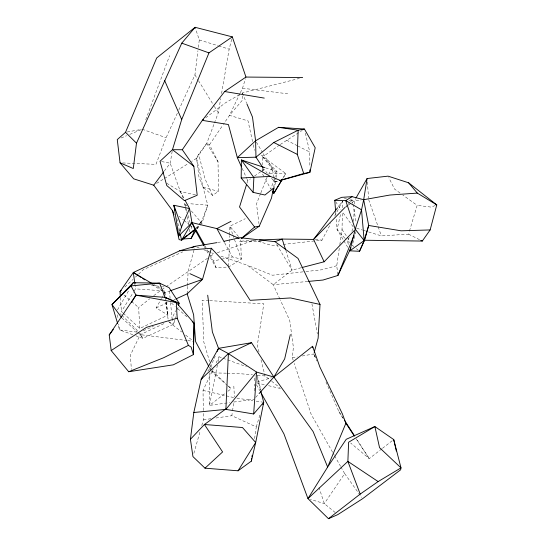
<?xml version="1.0" encoding="UTF-8"?>
<svg xmlns="http://www.w3.org/2000/svg" width="546" height="546" viewBox="0 0 546 546"><rect width="100%" height="100%" fill="white"/><g stroke="black" fill="none" stroke-linecap="round" stroke-linejoin="round"><path stroke-width="0.41" stroke-dasharray="2.73 2.05" d="M209.841 372.72L209.48 405.385L229.627 402.627M339.817 244.635L342.021 229.45L342.417 211.916M342.513 207.746L342.656 201.071L338.063 207.125M228.665 266.114L229.586 235.558M229.613 234.712L229.866 226.221L245.256 218.714M353.726 221.471L354.224 207.357M354.34 204.033L354.456 200.716L355.726 198.498M254.313 390.875L254.586 384.138M254.723 380.774L254.921 375.716M187.169 293.83L187.483 286.37M187.517 285.538L188.111 271.451L194.594 247.945M293.154 360.183L292.349 357.76L293.379 347.242L289.735 320.441L280.269 299.904M178.747 110.149L194.942 74.925L197.939 50.764M198.355 47.434L199.283 39.933L195.086 27.3M254.593 438.602L256.279 426.931L231.838 415.724L232.432 411.636M232.548 410.824L233.961 401.017M337.817 274.638L336.745 265.725L339.325 248.007M274.413 189.182L276.01 178.276M276.133 177.436L276.986 171.567L262.189 156.252L262.38 164.749M172.195 151.283L170.181 163.179L164.203 171.185M214.441 122.986L218.284 112.79L220.714 98.56M221.567 93.537L229.149 49.16L232.296 36.869M217.404 365.028L209.48 405.385L225.28 393.27M218.052 361.739L219.028 356.797L222.167 357.93M273.696 186.944L274.686 181.968L272.208 167.915L262.715 152.812M340.465 214.646L337.08 229.518L343.482 240.165M174.727 320.147L173.689 324.194L142.943 338.329L135.92 335.817M174.938 319.342L176.187 314.482M177.436 309.63L178.064 307.2M352.853 243.147L355.965 231.729M193.871 453.337L200.382 430.425M201.781 425.518L203.405 419.792L203.303 411.404M368.632 231.961L381.361 235.892L408.531 234.159L409.254 231.757M409.493 230.958L417.171 205.357L402.791 195.004M256.279 426.931L260.114 414.216M240.336 92.759L242.506 88.234L245.468 78.651M247.01 183.04L247.734 180.726L250.457 178.842M200.321 225.109L201.979 223.225L207.76 205.207L203.051 187.237L196.594 158.313L198.648 154.149L206.757 143.38L214.141 123.771M274.276 178.938L270.816 189.107L264.94 178.385M274.542 178.153L276.133 173.457L262.189 156.252L285.763 173.498L282.964 178.201M145.755 119.731L169.635 55.569M177.341 113.213L166.073 137.715L155.972 164.346L120.898 162.865M260.551 193.653L256.504 203.863L258.975 223.689M260.865 192.868L267.09 177.157M207.842 371.034L209.889 368.53L215.206 356.108M349.208 237.387L347.549 241.271L348.71 246.041M351.863 231.17L353.521 227.286L342.376 211.855M168.427 321.546L173.689 324.194L172.051 318.352L175.58 310.756M203.289 410.565L203.037 390.424L213.213 369.028M216.12 362.913L219.028 356.797M239.974 93.509L229.491 115.356L223.314 124.447M163.861 323.669L140.274 334.657L130.364 355.221L131.381 369.499M283.231 244.41L321.983 240.131L330.733 223.601M334.705 216.093L342.656 201.071M268.666 174.317L272.208 167.915M123.259 313.227L139.844 328.419L167.984 315.103L156.115 307.944L161.561 298.491M161.985 297.761L163.24 295.584M163.657 294.854L164.919 292.67L164.646 290.957L135.504 288.861L133.743 291.7M117.451 309.923L129.416 289.332M282.773 178.467L285.763 173.498L268.516 173.812M197.099 228.583L200.095 223.648M200.519 222.945L201.808 220.83L207.76 205.207L188.766 203.638M122.645 312.667L121.417 311.541L133.306 292.403M196.594 158.313L206.757 143.38L209.528 144.724L218.045 161.828L218.414 191.346L212.653 195.448L203.051 187.237L199.017 177.314L196.594 158.313L191.598 161.452M209.528 144.724L222.836 125.143M340.909 466.953L344.683 473.621L324.283 503.589L310.278 499.317M196.505 228.44L198.915 224.979M199.392 224.29L201.808 220.83L198.887 224.597M195.482 228.992L198.396 225.225M197.004 228.883L199.768 225.737M255.685 397.386L258.531 394.212M345.707 206.709L347.488 204.893M348.089 204.286L349.87 202.47M350.464 201.863L352.252 200.048L352.839 203.392M124.938 286.984L132.951 279.443M135.415 277.122L137.879 274.809M138.493 274.228L143.421 269.587L182.712 251.877M139.844 328.419L138.623 307.541L149.768 298.771M153.706 295.673L161.131 290.213M381.804 448.832L369.226 458.626L350.703 443.045M382.466 448.321L393.714 439.557M227.914 391.25L231.211 388.725L228.16 385.838M205.678 117.806L225.184 102.996L240.861 93.844M345.973 207.084L347.932 205.617M348.587 205.125L351.194 203.167M351.849 202.675L354.456 200.716L361.165 199.979M279.566 144.99L264.394 155.644L261.111 155.166M280.255 144.506L302.272 130.378M161.828 289.728L165.281 287.326M165.977 286.841L207.753 258.094M254.545 176.01L264.073 169.417L267.26 173.184M210.558 256.19L214.066 253.801L211.691 252.866M156.606 183.408L163.745 178.924M164.462 178.481L188.029 163.691M156.115 307.944L168.537 302.3M173.969 299.829L175.519 299.119M143.277 330.74L153.392 326.385M121.164 137.981L126.624 135.715M129.743 134.418L141.434 129.559M435.189 205.528L431.238 207.118L417.171 205.357M163.479 291.755L164.919 292.67L169.717 290.977M217.294 252.709L254.422 240.172L272.277 245.625L278.173 244.97M256.9 382.063L271.458 377.764M271.505 178.201L274.686 181.968L278.719 180.787M274.686 181.968L278.781 180.849M336.745 265.725L321.574 269.806L303.815 271.765M301.139 267.758L292.096 270.106L273.253 284.698L247.454 265.301L219.629 255.719M252.566 141.598L248.02 120.912L229.491 115.356L242.752 99.761L242.287 93.011L299.399 78.392M210.155 255.084L213.466 260.981L220.85 259.391M221.669 259.214L232.343 256.92L241.325 259.159L240.65 239.933M127.198 132.002L141.38 129.395M292.349 357.76L297.283 356.879M302.218 355.999L313.732 353.945L315.206 357.023M217.704 242.485L221.894 241.776M203.405 419.792L210.933 418.714M215.95 417.997L231.838 415.724M233.825 402.054L253.979 399.297M302.969 271.86L272.515 275.225L247.454 265.301M349.051 200.389L352.252 200.048M307.835 281.456L273.253 284.698L279.921 299.147M253.59 240.233L239.394 241.305L262.285 241.537M210.387 257.514L216.059 267.786L228.637 266.967L241.325 259.159L233.224 235.865M226.385 373.171L212.974 372.918L211.65 371.041M227.225 373.184L236.452 373.355L252.45 374.822M208.886 300.58L202.122 300.184L203.829 342.124L209.603 361.575M209.732 300.628L263.827 303.815L257.303 345.27L259.145 352.545M315.254 239.564L321.983 240.131M257.5 375.286L265.083 375.982L271.055 380.733M242.506 88.234L287.708 93.776M136.91 332.105L119.547 329.941L117.888 324.392M137.824 332.432L140.274 334.657L186.944 340.513M187.776 340.615L192.772 341.243M151.583 285.237L161.582 286.616M162.415 286.732L164.08 286.957M236.944 398.136L252.839 400.607M256.19 401.126L263.718 402.3M161.596 161.561L170.181 163.179L180.276 191.428L183.395 198.341M166.701 183.265L180.276 191.428L195.591 194.888M203.037 390.424L234.432 397.747M256.941 382.937L265.24 384.91M268.557 385.694L281.006 388.65M344.041 197.98L346.444 198.607M350.45 199.665L354.456 200.716M203.051 187.237L218.414 191.346M199.283 39.933L217.847 45.666M218.653 45.919L229.149 49.16M356.702 228.269L362.271 229.989M363.063 230.235L365.451 230.972M265.656 167.875L276.986 171.567M142.213 129.238L166.073 137.715M132.801 334.698L119.547 329.941L118.775 324.071M222.952 358.21L226.883 359.63M227.668 359.91L246.519 366.707M196.628 246.949L199.795 248.191M203.76 249.754L210.893 252.559M408.531 234.159L420.127 239.974M286.459 140.145L296.983 145.543M297.734 145.925L309.759 152.088L309.855 165.595M153.719 284.514L160.278 288.377M152 284.418L162.763 291.298M400.047 193.031L394.574 189.087L388.813 177.662M169.089 322.065L181.681 331.968M185.654 335.094L192.281 340.308M271.717 381.265L279.682 387.599M335.21 512.523L324.283 503.589L319.035 487.517M349.44 242.854L345.345 238.793M351.958 244.963L353.849 246.553M356.367 248.662L359.521 251.303M178.986 216.168L183.463 219.936M184.104 220.475L189.23 224.775M189.871 225.314L192.431 227.464M120.011 291.619L121.301 292.717M123.867 294.915L130.924 300.955M131.566 301.501L138.623 307.541M227.436 385.456L212.974 372.918L212.251 370.488M228.064 386.002L231.211 388.725M171.389 302.989L175.177 306.367M177.696 308.62L187.155 317.076M121.86 317.99L137.21 331.879M209.091 367.028L211.718 370.263M212.326 370.843L225.723 383.531M120.045 313.602L121.253 314.776M121.86 315.363L138.186 331.238M344.792 238.179L337.08 229.518L336.22 218.666M185.251 206.647L184.637 203.296L186.875 205.869M191.353 211.009L201.979 223.225M238.472 236.527L229.866 226.221L232.944 235.06M140.274 334.657L142.943 338.329L139.79 333.067M344.683 473.621L361.629 497.358M209.889 368.53L211.213 370.413M342.021 229.45L346.744 236.418M347.215 237.114L350.047 241.298M356.156 438.82L369.226 458.626L356.367 438.697M335.647 201.665L340.963 209.835M325.989 382.016L338.923 411.643L343.516 418.762M194.942 74.925L198.027 79.928M198.471 80.637L213.875 105.644M214.319 106.361L218.284 112.79M206.757 143.38L218.045 161.828M343.905 240.875L347.747 247.263M276.754 244.581L292.096 270.106L285.749 250.211M338.923 411.643L343.277 418.905M256.436 142.213L262.298 152.109M332.534 452.129L311.172 414.325L294.233 363.418M332.951 452.866L334.207 455.091M334.63 455.835L340.492 466.209M204.777 245.495L206.845 249.188M207.255 249.925L209.739 254.347M256.524 384.773L259.848 390.724M204.313 246.499L208.36 253.842M262.585 174.092L264.544 177.668M224.624 242.765L232.343 256.92M180.276 191.428L184.712 199.624M262.551 168.318L264.441 172.004M315.158 356.982L313.732 353.945L316.796 360.961M212.653 195.448L204.866 178.522L198.648 154.149M242.192 168.414L246.696 178.412M247.038 179.184L247.734 180.726M242.287 93.011L246.567 103.105M213.466 260.981L216.059 267.786M368.693 199.713L381.361 235.892M178.842 229.354L179.388 230.965M210.565 364.817L212.012 369.676M184.637 203.296L186.015 208.162M186.241 208.968L186.93 211.404M188.077 215.452L190.145 222.748M191.059 225.989L192.212 230.043M257.303 377.941L260.51 390.124M260.988 359.821L265.083 375.982M257.35 375.355L260.824 390.049M305.378 133.163L309.759 152.088M253.269 144.779L254.491 150.348M176.843 218.577L179.586 231.054M185.408 207.48L186.329 212.503M187.101 216.687L188.486 224.222M189.407 229.238L189.871 231.75M311.93 303.835L317.376 333.975M352.982 204.231L356.204 222.631M164.646 290.957L164.988 293.455M166.141 301.781L167.984 315.103L166.168 301.808M165.083 297.352L168.079 319.041M164.919 292.67L165.261 295.161M134.855 283.954L135.504 288.861M117.567 314.851L118.12 319.041M169.403 290.963L170.12 298.437M170.523 302.586L172.051 318.352M335.688 211.991L335.886 214.496M367.349 181.927L368.564 198.021M120.427 297.433L121.417 311.541M233.838 386.104L234.391 396.915M262.476 168.994L262.551 172.393"/><path stroke-width="0.82" d="M253.105 192.369L253.883 177.6L241.387 159.971L270.277 176.351L281.367 180.89L273.805 193.38L273.334 188.309L264.947 195.011L253.105 192.369L241.189 178.037L241.387 159.971L264.851 167.615M193.516 347.154L193.4 354.62L173.3 364.837L128.706 371.737L111.186 350.559L109.227 334.937L135.974 295.174L165.083 297.352L179.102 303.153L178.481 305.583M193.557 344.669L194.089 323.273L176.276 302.504L165.083 297.352L159.589 283.135L133.258 282.712L111.978 304.566L117.649 323.601M309.882 169.813L309.896 172.345L303.719 173.485L297.283 154.388L298.13 130.207L304.429 129.04L315.199 147.768L309.896 172.345L281.238 180.18M259.097 393.57L273.887 377.047L312.585 346.294L319.792 366.844L342.417 413.95L345.891 423.259L327.648 467.055L346.232 439.284L374.87 426.549L393.714 439.557L400.996 467.867L400.634 469.806L362.599 498.71L337.776 514.625L328.48 518.7L307.951 498.607L327.648 467.055L313.117 431.579L273.887 377.047L251.535 342.704L228.399 353.59L225.88 409.384L193.816 412.503L190.417 439.291L192.943 456.606L204.996 468.181L238.07 470.795L251.344 461.124L255.692 442.506L263.718 402.3L260.722 390.929M224.365 241.216L240.008 237.674L275 241.666L298.02 258.415L320.017 304.436L318.134 338.158L314.175 352.368M290.301 334.575L284.671 358.899L273.887 377.047L256.579 372.085L225.88 409.384L253.665 413.977L256.579 372.085L228.399 353.59L218.53 348.341L212.374 331.934L207.705 295.215M195.086 27.3L181.784 43.154L136.493 143.168L133.279 168.53L120.059 162.824L117.267 139.605L125.525 132.309L156.702 57.951L195.086 27.3L232.296 36.869L245.959 77.054L302.661 77.559M251.344 461.124L251.706 458.62M251.945 456.954L252.191 455.282M364.592 240.233L368.673 225.471L363.677 199.706L367.089 178.535L388.042 176.14L408.592 182.78L436.773 204.893L430.139 229.934L422.304 241.059L364.592 240.233L359.521 251.303L349.877 250.812L355.241 229.197L361.534 209.821L363.677 199.706L389.844 195.045L417.301 193.093L436.773 204.893M273.532 187.776L271.485 198.082L259.282 226.167L242.001 238.145M193.816 412.503L201.187 379.17L218.53 348.341L251.535 342.704M120.366 296.601L120.011 291.619L133.333 272.488L179.648 250.812L211.357 248.259L202.505 279.388L187.169 293.83L176.297 298.764M359.521 251.303L364.148 240.581L368.673 225.471L401.105 230.808L430.139 229.934M262.995 404.682L263.718 402.3L253.665 413.977M232.296 36.869L208.954 52.88L181.702 119.533L172.461 149.693L160.033 161.268L166.769 185.538L184.432 200.648L197.202 195.25L193.844 166.284L182.316 149.734L172.461 149.693L193.844 166.284M178.767 235.927L173.915 205.276L189.558 208.565L191.946 222.645L178.767 235.927L181.525 226.993L189.558 208.565L185.114 200.368M246.526 184.589L239.53 206.989L254.579 227.034L259.282 226.167M308.681 281.381L323.014 280.037L337.919 275.45L353.938 235.49M217.206 351.447L218.53 348.341M182.105 239.032L191.1 238.445L194.99 229.62L191.946 222.645L181.6 240.199L179.081 239.592L172.584 210.79L153.747 185.203L133.695 178.842L120.059 162.824M178.399 304.675L179.102 303.153L169.076 287.646L159.589 283.135L131.026 285.906L111.978 304.566L121.369 317.322M337.919 275.45L350.955 247.85M356.142 197.754L367.089 178.535M282.343 179.177L273.805 193.38L272.522 191.55M191.1 238.445L195.809 230.692M131.566 302.307L135.974 295.174L131.026 285.906L133.258 282.712L135.756 283.053M238.07 470.795L255.692 442.506L242.472 427.518L204.436 424.495L190.417 439.291M182.316 149.734L202.313 120.359L224.659 91.523L245.959 77.054M153.747 185.203L163.704 171.853M109.227 334.937L113.268 329.511M337.558 207.794L313.568 239.421L282.193 239.066L259.473 239.967M202.211 377.914L201.187 379.17L228.399 353.59M301.958 267.54L324.147 261.78L354.136 230.699M345.113 207.316L313.568 239.421L324.147 261.78M120.011 291.619L121.246 290.458M204.996 468.181L222.597 451.952L204.436 424.495L225.744 409.022M241.257 238.547L254.579 227.034M241.496 166.878L237.339 157.644L255.596 140.793L278.556 127.327L298.13 130.207L273.792 142.479L255.978 157.193L237.339 157.644L228.405 124.529L202.313 120.359L203.658 119.342M328.48 518.7L360.189 494.082L378.139 481.579L400.996 467.867L379.566 447.693L374.87 426.549L348.614 442.233L347.877 461.39L360.189 494.082M183.463 238.042L187.531 235.067M188.889 234.077L194.99 229.62L203.904 245.768M349.877 250.812L364.148 240.581L361.534 209.821L345.714 200.594L334.759 200.307L335.619 211.159M111.186 350.559L146.499 327.334L177.204 318.175L176.276 302.504L135.974 295.174M192.226 231.354L194.99 229.62L181.6 240.199L180.316 234.377M363.677 199.706L352.068 196.669L345.714 200.594L355.241 229.197L364.148 240.581M230.985 221.342L216.905 228.61L191.946 222.645L204.361 244.758M192.199 321.58L194.089 323.273L193.4 354.62L191.182 347.154L188.411 345.393L163.677 357.719L128.706 371.737M191.96 247.713L195.038 246.321L216.864 242.629M334.759 200.307L341.639 197.345L352.068 196.669M275 241.666L282.193 239.066L285.497 249.413M170.516 290.69L202.505 279.388L189.912 273.669M279.525 180.555L303.719 173.485M179.648 250.812L195.038 246.321M270.277 176.351L241.189 178.037M278.556 127.327L304.429 129.04M224.659 91.523L264.264 98.096M320.017 304.436L290.533 297.959L250.123 300.32L227.778 265.697L211.357 248.259M181.784 43.154L208.954 52.88M239.093 238.425L216.905 228.61L224.222 242.021M420.85 240.336L422.304 241.059M273.792 142.479L297.283 154.388M134.746 283.135L133.333 272.488L151.535 283.224M133.333 272.488L141.23 277.539M142.663 278.453L144.82 279.832M378.139 481.579L347.877 461.39L307.951 498.607L283.927 433.879L261.09 392.956M165.083 297.352L166.346 298.485M125.525 132.309L136.493 143.168M408.592 182.78L417.301 193.093M263.179 168.059L255.978 157.193L255.596 140.793L252.491 117.09L246.894 103.883M345.891 423.259L354.293 435.995M344.43 420.188L354.531 435.845M208.695 366.277L195.577 341.489L193.632 314.783L187.169 293.83M164.619 80.508L181.702 119.533M177.204 318.175L188.411 345.393M181.525 226.993L173.915 205.276L175.007 210.265M172.584 210.79L173.942 214.824M393.714 439.557L396.335 451.003M312.585 346.294L312.817 347.822"/></g></svg>
